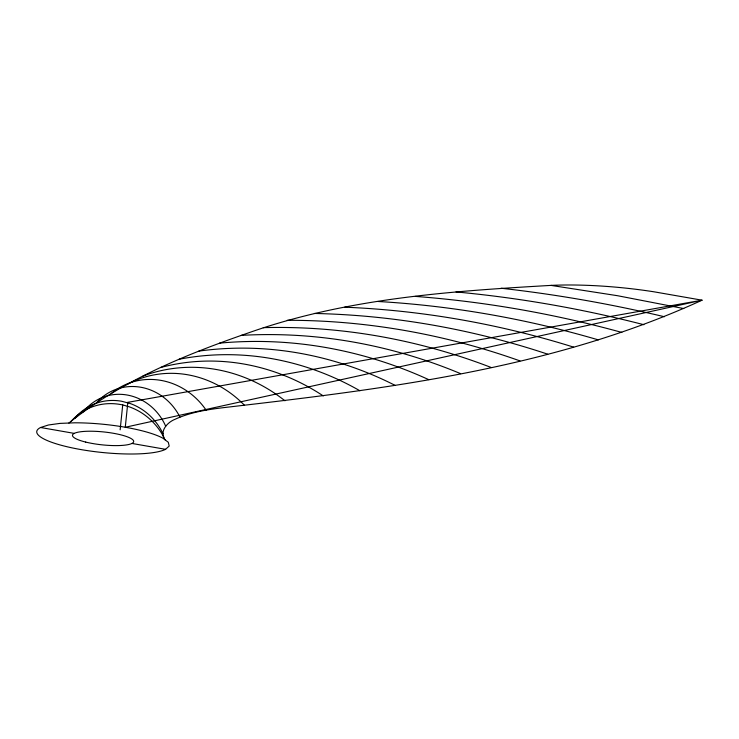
<?xml version="1.0" encoding="UTF-8"?>
<svg xmlns="http://www.w3.org/2000/svg" width="739" height="739" viewBox="0 0 739 739"><rect width="100%" height="100%" fill="white"/><g stroke="black" fill="none" stroke-linecap="round" stroke-linejoin="round"><path stroke-width="1.11" d="M120.143 429.83L122.72 404.898L120.115 404.445A60.616 56.247 63.3 0 0 71.129 421.276M165.573 449.321L169.194 446.06L168.298 442.282L162.968 438.236A66.667 14.087 5.9 0 0 74.565 422.81L60.035 423.392L48.441 424.99L40.562 427.502A66.667 14.087 5.9 0 0 80.874 449.561A66.667 14.087 5.9 0 0 165.573 449.321L131.921 443.446M68.884 423.041C121.418 380.751 184.805 354.886 247.99 333.049C344.974 298.538 448.998 291.221 550.998 285.393A125.648 26.549 5.9 0 1 653.969 291.803L702.05 300.191C554.361 367.893 390.561 388.243 230.744 406.81C211.834 408.963 192.436 411.272 174.977 419.318C167.19 422.394 158.996 431.484 165.056 439.816M550.998 285.393L617.518 295.711L683.769 308.56M40.562 427.502L74.223 433.377M122.72 404.898L129.057 406.764A60.616 56.247 63.3 0 1 163.956 437.479M83.433 411.863A51.277 47.582 63.3 0 1 165.693 426.218M96.476 402.847A53.642 50.021 62.5 0 1 179.965 417.156M111.173 393.591A69.032 64.062 63.3 0 1 206.144 410.163M126.591 384.723A105.335 97.751 63.3 0 1 244.498 405.295M143.043 376.031A156.437 145.177 63.3 0 1 284.949 400.797M160.575 367.532A215.668 200.13 63.3 0 1 323.276 395.919M179.198 359.228A282.806 262.437 63.3 0 1 359.884 390.755M198.856 351.099A358.101 332.31 63.3 0 1 395.014 385.324M219.548 343.145A441.7 409.886 63.3 0 1 428.722 379.643M241.283 335.377A532.025 493.707 63.3 0 1 460.6 373.648M263.25 327.654A635.004 589.279 63.3 0 1 490.908 367.375M287.259 320.283A744.653 691.03 63.3 0 1 519.951 360.891M314.371 313.456A854.644 793.104 63.3 0 1 547.756 354.184M344.743 307.193A957.975 888.989 63.3 0 1 573.649 347.136M378.35 301.503A1060.585 984.209 63.3 0 1 598.322 339.885M415.355 296.404A1167.149 1083.097 63.3 0 1 621.841 332.43M456.009 291.933A1287.624 1194.889 63.3 0 1 643.9 324.717M501.125 288.247A1457.382 1352.425 63.3 0 1 664.389 316.735M74.731 418.44A56.081 52.044 63.3 0 1 121.464 401.212L130.082 403.485A56.081 52.044 63.3 0 1 163.051 433.848M127.847 402.33L125.27 427.262L702.05 300.191L127.847 402.33M85.706 442.079A30.77 6.503 5.9 0 0 133.593 441.94A30.77 6.503 5.9 0 0 89.918 431.216A30.77 6.503 5.9 0 0 85.706 442.079"/></g></svg>
